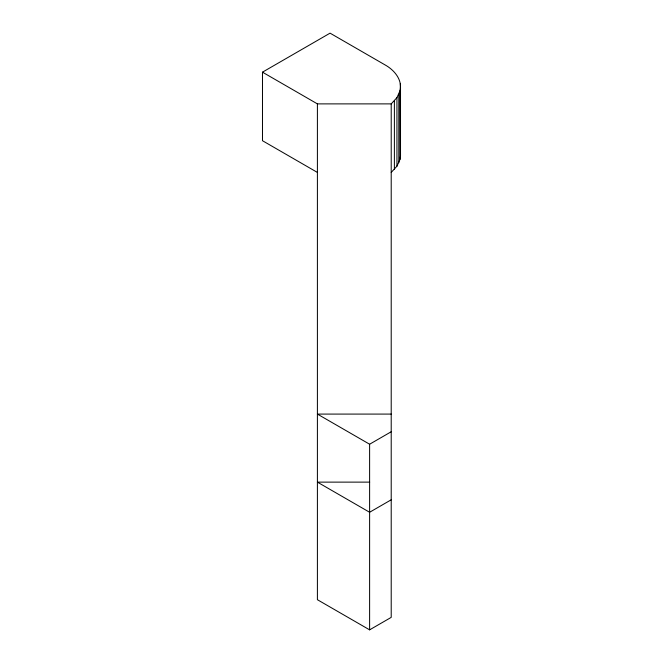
<?xml version="1.0" encoding="UTF-8"?>
<svg xmlns="http://www.w3.org/2000/svg" width="663" height="663" viewBox="0 0 663 663"><rect width="100%" height="100%" fill="white"/><g stroke="black" fill="none" stroke-linecap="round" stroke-linejoin="round"><path stroke-width="0.99" d="M391.211 172.43L396.938 166.181L400.021 159.335L400.021 90.79C402.698 79.717 394.071 69.855 384.988 64.866L330.058 33.15L262.482 72.168L262.482 140.713L317.403 172.43M400.021 159.335L400.518 155.805L400.518 87.259M262.482 72.168L317.403 103.884L391.211 103.884L396.938 97.627L400.021 90.79M391.211 414.085L317.403 414.085L369.614 444.227L391.211 431.754M391.211 499.794L369.614 512.267L317.403 482.125L369.689 482.125M317.403 103.884L317.403 599.708L369.614 629.85L391.211 617.377L391.211 103.884M400.518 155.805L400.311 83.72M398.819 94.262L398.819 162.808M396.938 97.627L396.938 166.181M394.386 100.851L394.386 169.397M369.614 444.227L369.614 629.85"/></g></svg>
